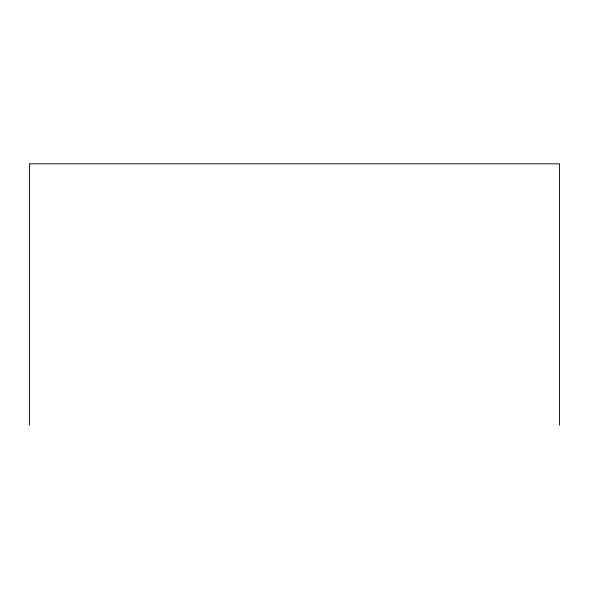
<?xml version="1.0" encoding="UTF-8"?>
<svg xmlns="http://www.w3.org/2000/svg" width="589" height="589" viewBox="0 0 589 589"><rect width="100%" height="100%" fill="white"/><g stroke="black" fill="none" stroke-linecap="round" stroke-linejoin="round"><path stroke-width="0.88" d="M559.55 425.184L559.55 163.816L29.45 163.816L29.45 425.184"/></g></svg>
